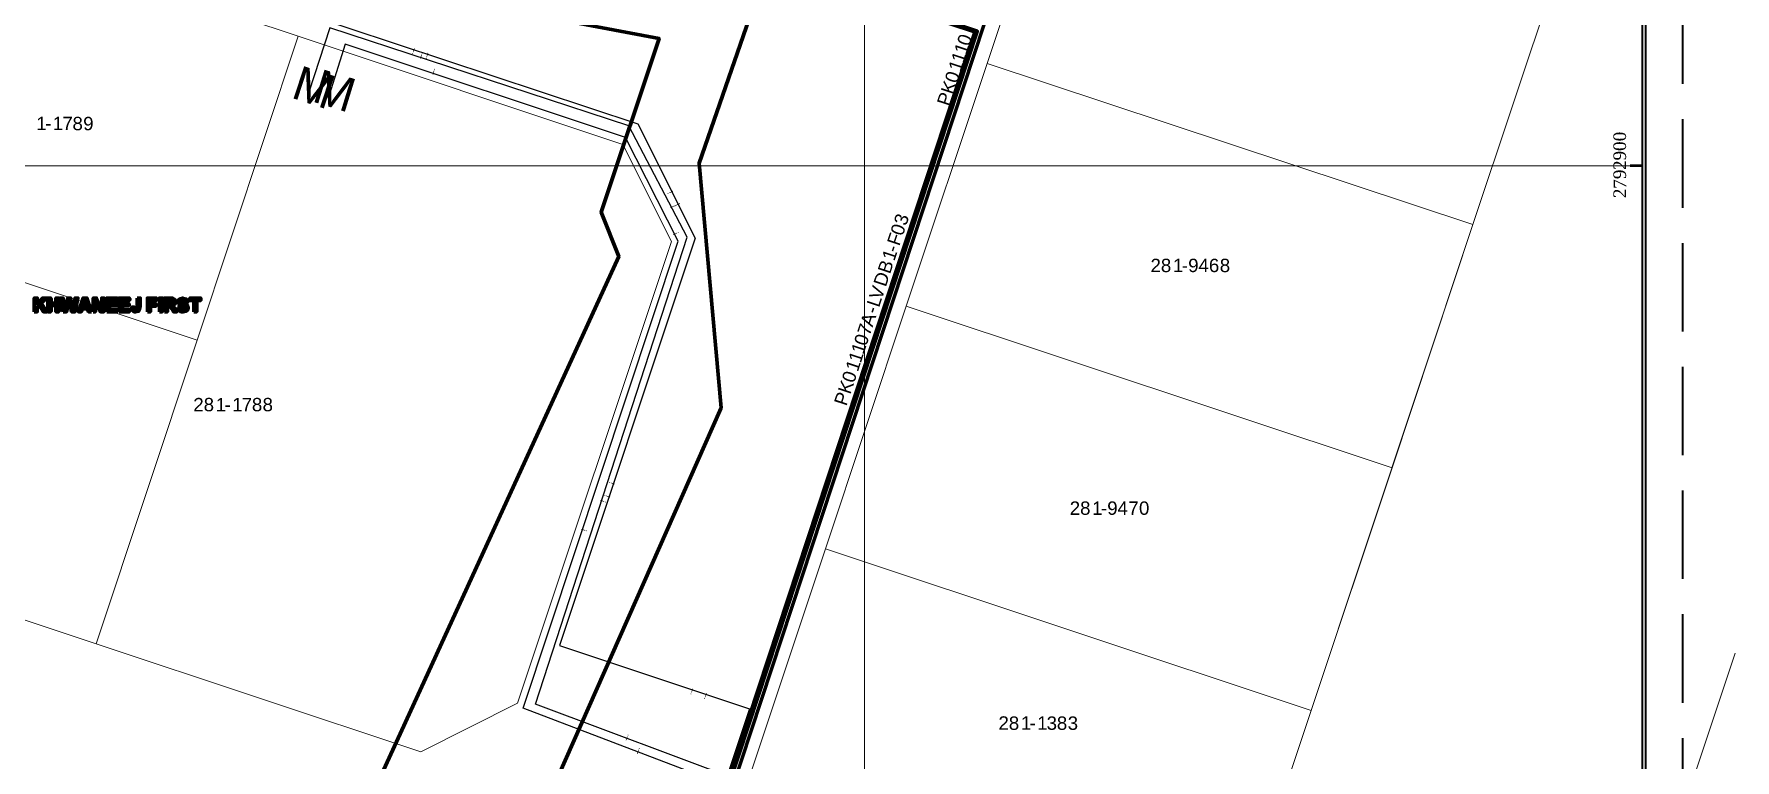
# Model space of a CAD drawing. Header units: inches. Extents: x 0.2 to 23.4, y 0 to 16.2.
# Drawn here: x 13.33 to 23.35, y 5.86 to 10.14 of the extents above; entities that cross this region are included whole.
import ezdxf

# ---------------------------------------------------------------- set-up
doc = ezdxf.new("R2010")
doc.units = ezdxf.units.IN
doc.header["$MEASUREMENT"] = 0
doc.linetypes.add('PDF_LineTypee62239feb0b44e7890836511bf375cb7', pattern=[0.729167, 0.520833, -0.208333])
doc.layers.add('PDF_Geometry', color=7, linetype='Continuous')
doc.layers.add('PDF_Text', color=7, linetype='Continuous')
doc.styles.add('PDF Arial', font='arial.ttf')
doc.styles.add('PDF Arial Bold', font='arialbd.ttf')
doc.styles.add('PDF Times New Roman', font='times.ttf')

msp = doc.modelspace()

# ---------------------------------------------------------------- linework, layer by layer
at = {"layer": 'PDF_Geometry', "color": 254, "linetype": 'PDF_LineTypee62239feb0b44e7890836511bf375cb7', "lineweight": 35, "true_color": 0xcccccc}
msp.add_lwpolyline([(0.347, 0.332), (0.347, 16.198), (23.041, 16.198), (23.041, 0.332), (0.347, 0.332)], dxfattribs=at)
at = {"layer": 'PDF_Geometry', "lineweight": 35}
for points in [[(0.73, 0.632), (0.73, 15.924), (22.824, 15.924), (22.824, 0.632), (0.73, 0.632)], [(11.87, 2.362), (11.87, 14.771), (22.804, 14.771), (22.804, 2.362), (11.87, 2.362)]]:
    msp.add_lwpolyline(points, dxfattribs=at)
at = {"layer": 'PDF_Geometry', "color": 8, "lineweight": 9, "true_color": 0x6e6e6e}
for points in [[(18.221, 2.362), (18.221, 14.771)], [(11.87, 9.362), (22.804, 9.362)]]:
    msp.add_lwpolyline(points, dxfattribs=at)
at = {"layer": 'PDF_Geometry', "lineweight": 18}
for points in [[(19.384, 1.742), (19.804, 3.002), (19.901, 3.289), (20.187, 3.192), (20.281, 3.479), (19.997, 3.576), (20.377, 4.719), (20.854, 6.152), (21.807, 9.015), (22.284, 10.445), (22.761, 11.875), (23.237, 13.308), (23.351, 13.651)], [(18.944, 9.965), (19.421, 11.398), (22.284, 10.445), (21.807, 9.015), (18.944, 9.965)], [(12, 9.098), (12.594, 10.885), (14.884, 10.125), (14.29, 8.335), (12, 9.098)], [(13.694, 6.545), (14.29, 8.335), (14.884, 10.125), (16.797, 9.488), (17.084, 8.915), (16.177, 6.195), (15.607, 5.909), (13.694, 6.545)], [(21.807, 9.015), (21.331, 7.582), (18.467, 8.535), (18.944, 9.965), (21.807, 9.015)], [(11.404, 7.309), (12, 9.098), (14.29, 8.335), (13.694, 6.545), (11.404, 7.309)], [(21.331, 7.582), (20.854, 6.152), (17.991, 7.105), (18.467, 8.535), (21.331, 7.582)], [(17.514, 5.672), (17.991, 7.105), (20.854, 6.152), (20.377, 4.719), (17.514, 5.672)], [(23.351, 6.489), (21.771, 1.742)]]:
    msp.add_lwpolyline(points, dxfattribs=at)
at = {"layer": 'PDF_Geometry', "color": 80, "lineweight": 25, "true_color": 0x4ce600}
msp.add_lwpolyline([(11.324, 11.472), (11.99, 11.245), (13.21, 10.838), (13.754, 10.648), (16.887, 9.608), (17.224, 8.935), (16.424, 6.535), (17.544, 6.162), (16.884, 4.182), (19.454, 3.329), (19.974, 3.169), (20.057, 3.416)], dxfattribs=at)
at = {"layer": 'PDF_Geometry', "color": 20, "lineweight": 60, "true_color": 0xfa3411}
for points in [[(20.114, 3.266), (20.061, 3.106), (16.904, 4.179), (18.871, 10.148), (17.684, 10.542), (17.111, 10.255), (14.781, 11.032), (14.927, 11.478)], [(20.104, 3.269), (20.054, 3.119), (16.921, 4.189), (18.887, 10.155), (17.684, 10.555), (17.111, 10.268), (14.794, 11.042), (14.941, 11.475)], [(20.087, 3.272), (20.057, 3.179), (16.961, 4.232), (19.344, 11.458), (19.384, 11.445)]]:
    msp.add_lwpolyline(points, dxfattribs=at)
at = {"layer": 'PDF_Geometry', "color": 14, "lineweight": 158, "true_color": 0xa80000}
msp.add_lwpolyline([(17.377, 7.935), (16.277, 5.449), (15.334, 5.685), (16.774, 8.828), (16.671, 9.088), (17.011, 10.112), (14.811, 10.528), (15.021, 11.158), (15.021, 11.235), (17.664, 10.582), (17.247, 9.378), (17.377, 7.935)], dxfattribs=at)
at = {"layer": 'PDF_Geometry', "color": 222, "lineweight": 25, "true_color": 0xe600a9}
for points in [[(19.997, 3.309), (19.964, 3.229), (17.017, 4.232), (17.511, 5.729), (16.284, 6.189), (17.177, 8.942), (16.834, 9.598), (15.071, 10.175), (14.947, 9.795)], [(20.047, 3.296), (20.014, 3.172), (16.974, 4.205), (17.461, 5.689), (16.211, 6.165), (17.124, 8.918), (16.814, 9.528), (15.161, 10.078), (15.067, 9.778)]]:
    msp.add_lwpolyline(points, dxfattribs=at)
at = {"layer": 'PDF_Geometry', "lineweight": 50}
msp.add_lwpolyline([(22.804, 9.362), (22.734, 9.362)], dxfattribs=at)
at = {"layer": 'PDF_Geometry', "color": 7, "lineweight": 140, "true_color": 0xffffff}
for points in [[(13.33, 8.502), (13.347, 8.502), (13.347, 8.525), (13.36, 8.538), (13.384, 8.502), (13.404, 8.502), (13.37, 8.552), (13.404, 8.582), (13.38, 8.582), (13.347, 8.548), (13.347, 8.582), (13.33, 8.582), (13.33, 8.502)], [(13.41, 8.502), (13.427, 8.502), (13.427, 8.538), (13.457, 8.538), (13.457, 8.502), (13.474, 8.502), (13.474, 8.582), (13.457, 8.582), (13.457, 8.552), (13.427, 8.552), (13.427, 8.582), (13.41, 8.582), (13.41, 8.502)], [(13.5, 8.502), (13.52, 8.502), (13.537, 8.565), (13.55, 8.502), (13.57, 8.502), (13.587, 8.582), (13.57, 8.582), (13.56, 8.518), (13.544, 8.582), (13.527, 8.582), (13.514, 8.518), (13.5, 8.582), (13.484, 8.582), (13.5, 8.502)], [(13.667, 8.502), (13.64, 8.582), (13.617, 8.582), (13.59, 8.502), (13.607, 8.502), (13.614, 8.518), (13.644, 8.518), (13.65, 8.502), (13.667, 8.502)], [(13.64, 8.532), (13.617, 8.532), (13.63, 8.568), (13.64, 8.532)], [(13.677, 8.502), (13.69, 8.502), (13.69, 8.562), (13.72, 8.502), (13.74, 8.502), (13.74, 8.582), (13.727, 8.582), (13.727, 8.518), (13.697, 8.582), (13.677, 8.582), (13.677, 8.502)], [(13.757, 8.502), (13.817, 8.502), (13.817, 8.515), (13.774, 8.515), (13.774, 8.538), (13.814, 8.538), (13.814, 8.552), (13.774, 8.552), (13.774, 8.568), (13.817, 8.568), (13.817, 8.582), (13.757, 8.582), (13.757, 8.502)], [(13.83, 8.502), (13.89, 8.502), (13.89, 8.515), (13.847, 8.515), (13.847, 8.538), (13.887, 8.538), (13.887, 8.552), (13.847, 8.552), (13.847, 8.568), (13.89, 8.568), (13.89, 8.582), (13.83, 8.582), (13.83, 8.502)], [(13.937, 8.582), (13.937, 8.532), (13.937, 8.522), (13.934, 8.518), (13.93, 8.515), (13.924, 8.518), (13.92, 8.528), (13.904, 8.528), (13.907, 8.515), (13.91, 8.508), (13.917, 8.502), (13.927, 8.502), (13.944, 8.505), (13.95, 8.518), (13.954, 8.532), (13.954, 8.582), (13.937, 8.582)], [(13.997, 8.502), (14.014, 8.502), (14.014, 8.535), (14.047, 8.535), (14.047, 8.548), (14.014, 8.548), (14.014, 8.568), (14.05, 8.568), (14.05, 8.582), (13.997, 8.582), (13.997, 8.502)], [(14.067, 8.502), (14.084, 8.502), (14.084, 8.582), (14.067, 8.582), (14.067, 8.502)], [(14.097, 8.502), (14.114, 8.502), (14.114, 8.535), (14.117, 8.535), (14.127, 8.535), (14.13, 8.532), (14.14, 8.518), (14.15, 8.502), (14.17, 8.502), (14.16, 8.518), (14.15, 8.528), (14.144, 8.538), (14.157, 8.545), (14.164, 8.558), (14.16, 8.572), (14.15, 8.578), (14.144, 8.582), (14.13, 8.582), (14.097, 8.582), (14.097, 8.502)], [(14.114, 8.548), (14.114, 8.568), (14.127, 8.568), (14.134, 8.568), (14.137, 8.568), (14.144, 8.565), (14.147, 8.558), (14.147, 8.552), (14.14, 8.548), (14.137, 8.548), (14.127, 8.548), (14.114, 8.548)], [(14.174, 8.528), (14.177, 8.515), (14.184, 8.508), (14.194, 8.502), (14.207, 8.502), (14.224, 8.505), (14.234, 8.512), (14.237, 8.525), (14.234, 8.535), (14.227, 8.542), (14.21, 8.548), (14.2, 8.552), (14.197, 8.555), (14.194, 8.558), (14.197, 8.565), (14.204, 8.568), (14.214, 8.565), (14.217, 8.558), (14.234, 8.558), (14.23, 8.568), (14.227, 8.575), (14.217, 8.578), (14.204, 8.582), (14.19, 8.578), (14.18, 8.572), (14.177, 8.558), (14.18, 8.552), (14.184, 8.545), (14.19, 8.538), (14.2, 8.535), (14.21, 8.535), (14.214, 8.532), (14.22, 8.528), (14.22, 8.525), (14.217, 8.518), (14.207, 8.515), (14.197, 8.518), (14.19, 8.528), (14.174, 8.528)], [(14.27, 8.502), (14.287, 8.502), (14.287, 8.568), (14.311, 8.568), (14.311, 8.582), (14.247, 8.582), (14.247, 8.568), (14.27, 8.568), (14.27, 8.502)]]:
    msp.add_lwpolyline(points, dxfattribs=at)

# ---------------------------------------------------------------- texts
at = {"layer": 'PDF_Text', "attachment_point": 7}
for s, insert, char_height, rotation, style in [('\\W1.001712;\\Q-0.00410;0', (18.84, 10.062), 0.07873, 71.6979, 'PDF Arial'), ('\\W0.836953;\\Q0.00417;!', (15.553, 10.022), 0.03579, 341.602, 'PDF Arial'), ('\\W0.836953;\\Q0.00417;!', (15.633, 9.995), 0.03579, 341.602, 'PDF Arial'), ('\\W1.000949;\\Q-0.00410;1', (18.822, 10.012), 0.07873, 71.6979, 'PDF Arial'), ('\\W1.000949;\\Q-0.00410;1', (18.788, 9.911), 0.07873, 71.6979, 'PDF Arial'), ('\\W1.000949;\\Q-0.00410;1', (18.805, 9.961), 0.07873, 71.6979, 'PDF Arial'), ('\\W1.000895;\\Q-0.00410;K', (18.744, 9.777), 0.07873, 71.6979, 'PDF Arial'), ('\\W1.001712;\\Q-0.00410;0', (18.768, 9.843), 0.07873, 71.6979, 'PDF Arial'), ('\\W1.001708;\\Q-0.00410;P', (18.721, 9.708), 0.07873, 71.6979, 'PDF Arial'), ('\\W0.999474;0', (22.71, 9.506), 0.07449, 90, 'PDF Times New Roman'), ('\\W0.999474;0', (22.71, 9.449), 0.07449, 90, 'PDF Times New Roman'), ('\\W0.998091;9', (22.71, 9.393), 0.07449, 90, 'PDF Times New Roman'), ('\\W0.999430;2', (22.709, 9.337), 0.07449, 90, 'PDF Times New Roman'), ('\\W0.998091;9', (22.71, 9.283), 0.07449, 90, 'PDF Times New Roman'), ('\\W0.999430;2', (22.709, 9.171), 0.07449, 90, 'PDF Times New Roman'), ('\\W1.002049;7', (22.71, 9.226), 0.07449, 90, 'PDF Times New Roman'), ('\\W0.836954;\\Q0.00548;!', (17.059, 9.202), 0.03579, 296.6028, 'PDF Arial'), ('\\W0.836954;\\Q0.00548;!', (17.099, 9.129), 0.03579, 296.6028, 'PDF Arial'), ('\\W1.001289;\\Q-0.00410;3', (18.468, 9.004), 0.07873, 71.6979, 'PDF Arial'), ('\\W1.000927;\\Q-0.00410;F', (18.427, 8.885), 0.07873, 71.6979, 'PDF Arial'), ('\\W1.001712;\\Q-0.00410;0', (18.448, 8.944), 0.07873, 71.6979, 'PDF Arial'), ('\\W1.000949;\\Q-0.00410;1', (18.397, 8.796), 0.07873, 71.6979, 'PDF Arial'), ('\\W1.000575;\\Q-0.00410;-', (18.414, 8.845), 0.07873, 71.6979, 'PDF Arial'), ('\\W1.000895;\\Q-0.00410;D', (18.347, 8.644), 0.07873, 71.6979, 'PDF Arial'), ('\\W1.000154;\\Q-0.00410;B', (18.372, 8.72), 0.07873, 71.6979, 'PDF Arial'), ('\\W1.000803;\\Q-0.00410;V', (18.322, 8.567), 0.07873, 71.6979, 'PDF Arial'), ('\\W1.001329;\\Q-0.00410;L', (18.307, 8.523), 0.07873, 71.6979, 'PDF Arial'), ('\\W1.000575;\\Q-0.00410;-', (18.294, 8.484), 0.07873, 71.6979, 'PDF Arial'), ('\\W1.002074;\\Q-0.00410;7', (18.252, 8.356), 0.07873, 71.6979, 'PDF Arial'), ('\\W1.003087;\\Q-0.00410;A', (18.269, 8.408), 0.07873, 71.6979, 'PDF Arial'), ('\\W1.001712;\\Q-0.00410;0', (18.233, 8.295), 0.07873, 71.6979, 'PDF Arial'), ('\\W1.000949;\\Q-0.00410;1', (18.199, 8.195), 0.07873, 71.6979, 'PDF Arial'), ('\\W1.000949;\\Q-0.00410;1', (18.215, 8.246), 0.07873, 71.6979, 'PDF Arial'), ('\\W1.001712;\\Q-0.00410;0', (18.161, 8.077), 0.07873, 71.6979, 'PDF Arial'), ('\\W1.000949;\\Q-0.00410;1', (18.182, 8.144), 0.07873, 71.6979, 'PDF Arial'), ('\\W1.001708;\\Q-0.00410;P', (18.115, 7.942), 0.07873, 71.6979, 'PDF Arial'), ('\\W1.000895;\\Q-0.00410;K', (18.138, 8.011), 0.07873, 71.6979, 'PDF Arial'), ('\\W0.836953;\\Q-0.00417;!', (16.691, 7.426), 0.03579, 251.5979, 'PDF Arial'), ('\\W0.836953;\\Q-0.00417;!', (16.718, 7.503), 0.03579, 251.5979, 'PDF Arial'), ('\\W0.836953;\\Q0.00417;!', (17.193, 6.249), 0.03579, 341.602, 'PDF Arial'), ('\\W0.836953;\\Q0.00417;!', (17.273, 6.222), 0.03579, 341.602, 'PDF Arial')]:
    msp.add_mtext(s, dxfattribs=dict(at, insert=insert, char_height=char_height, rotation=rotation, style=style))
at = {"layer": 'PDF_Text', "color": 222, "true_color": 0xe600a9, "char_height": 0.03579, "attachment_point": 7, "style": 'PDF Arial'}
for s, insert, rotation in [('\\W0.836953;\\Q0.00400;!', (15.622, 10.025), 161.802), ('\\W0.836953;\\Q0.00418;!', (15.695, 9.931), 161.502), ('\\W0.836953;\\Q0.00562;!', (17.113, 9.125), 117.5028), ('\\W0.836953;\\Q0.00564;!', (17.129, 8.965), 116.8029), ('\\W0.836953;\\Q-0.00398;!', (16.697, 7.374), 71.998), ('\\W0.836953;\\Q-0.00417;!', (16.584, 7.204), 71.5979), ('\\W0.836953;\\Q0.00447;!', (16.835, 6.008), 159.4023), ('\\W0.836953;\\Q0.00450;!', (16.901, 5.928), 159.1022)]:
    msp.add_mtext(s, dxfattribs=dict(at, insert=insert, rotation=rotation))
at = {"layer": 'PDF_Text', "color": 220, "true_color": 0xff00c5, "char_height": 0.20043, "attachment_point": 7, "style": 'PDF Arial'}
for s, insert, rotation in [('\\W1.001361;\\Q0.00406;M', (14.836, 9.765), 341.902), ('\\W1.001361;\\Q0.00390;M', (14.959, 9.743), 342.802)]:
    msp.add_mtext(s, dxfattribs=dict(at, insert=insert, rotation=rotation))
at = {"layer": 'PDF_Text', "char_height": 0.07874, "attachment_point": 7, "style": 'PDF Arial'}
for s, insert in [('\\W1.000949;1', (13.342, 9.572)), ('\\W1.000949;1', (13.439, 9.572)), ('\\W1.002074;7', (13.496, 9.572)), ('\\W1.001422;8', (13.555, 9.57)), ('\\W1.000870;9', (13.618, 9.57)), ('\\W1.000575;-', (13.394, 9.572)), ('\\W1.001005;2', (19.907, 8.735)), ('\\W1.001422;8', (19.968, 8.734)), ('\\W1.000949;1', (20.039, 8.735)), ('\\W1.000575;-', (20.091, 8.735)), ('\\W1.000870;9', (20.129, 8.734)), ('\\W1.000981;4', (20.189, 8.735)), ('\\W0.998941;6', (20.251, 8.734)), ('\\W1.001422;8', (20.315, 8.734)), ('\\W1.001005;2', (14.267, 7.915)), ('\\W1.001422;8', (14.328, 7.914)), ('\\W1.000949;1', (14.399, 7.915)), ('\\W1.000575;-', (14.451, 7.915)), ('\\W1.000949;1', (14.496, 7.915)), ('\\W1.002074;7', (14.552, 7.915)), ('\\W1.001422;8', (14.612, 7.914)), ('\\W1.001422;8', (14.675, 7.914)), ('\\W1.001005;2', (19.431, 7.305)), ('\\W1.001422;8', (19.492, 7.304)), ('\\W1.000949;1', (19.563, 7.305)), ('\\W1.000575;-', (19.614, 7.305)), ('\\W1.000870;9', (19.652, 7.304)), ('\\W1.000981;4', (19.712, 7.305)), ('\\W1.002074;7', (19.776, 7.305)), ('\\W1.001712;0', (19.839, 7.304)), ('\\W1.001005;2', (19.011, 6.039)), ('\\W1.001422;8', (19.072, 6.037)), ('\\W1.000949;1', (19.143, 6.039)), ('\\W1.000949;1', (19.239, 6.039)), ('\\W1.001289;3', (19.295, 6.037)), ('\\W1.001422;8', (19.355, 6.037)), ('\\W1.001289;3', (19.419, 6.037)), ('\\W1.000575;-', (19.194, 6.039))]:
    msp.add_mtext(s, dxfattribs=dict(at, insert=insert))
at = {"layer": 'PDF_Text', "color": 1, "char_height": 0.07874, "attachment_point": 7, "style": 'PDF Arial Bold'}
for s, insert in [('\\W0.999749;K', (13.334, 8.502)), ('\\W1.000569;H', (13.417, 8.502)), ('\\W1.000316;W', (13.489, 8.502)), ('\\W1.001408;A', (13.592, 8.502)), ('\\W1.001661;N', (13.68, 8.502)), ('\\W1.002073;E', (13.76, 8.502)), ('\\W1.002073;E', (13.837, 8.502)), ('\\W1.001309;J', (13.904, 8.5)), ('\\W0.999328;F', (14.003, 8.502)), ('\\W0.999554;I', (14.069, 8.502)), ('\\W1.001164;R', (14.1, 8.502)), ('\\W1.000119;S', (14.176, 8.5)), ('\\W0.999597;T', (14.251, 8.502))]:
    msp.add_mtext(s, dxfattribs=dict(at, insert=insert))

doc.saveas('drawing.dxf')
